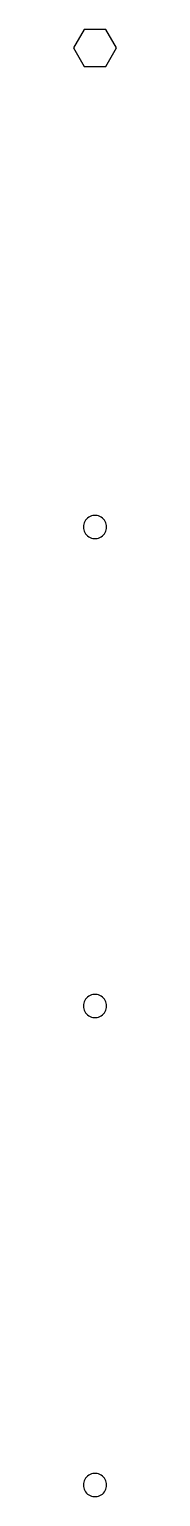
# Model space of a CAD drawing. Header units: metres. Extents: x -5 to 5, y -2 to 313.
import ezdxf

# ---------------------------------------------------------------- set-up
doc = ezdxf.new("R2010")
doc.units = ezdxf.units.M

msp = doc.modelspace()

# ---------------------------------------------------------------- linework, layer by layer
for p, q in [((-2.308, 312.998), (-4.616, 309)), ((2.308, 312.998), (-2.308, 312.998)), ((4.616, 309), (2.308, 312.998)), ((-4.616, 309), (-2.308, 305.002)), ((2.308, 305.002), (4.616, 309)), ((-2.308, 305.002), (2.308, 305.002)), ((-1.06444, 208.262), (-1.33955, 208.111)), ((-0.772537, 208.378), (-1.06444, 208.262)), ((-0.468445, 208.456), (-0.772537, 208.378)), ((-0.156967, 208.495), (-0.468445, 208.456)), ((0.156967, 208.495), (-0.156967, 208.495)), ((0.468445, 208.456), (0.156967, 208.495)), ((0.772537, 208.378), (0.468445, 208.456)), ((1.06444, 208.262), (0.772537, 208.378)), ((1.33955, 208.111), (1.06444, 208.262)), ((-2.48029, 206.313), (-2.5, 206)), ((-2.5, 206), (-2.48029, 205.687)), ((-2.42145, 206.622), (-2.48029, 206.313)), ((-2.48029, 205.687), (-2.42145, 205.378)), ((-2.32443, 206.92), (-2.42145, 206.622)), ((-2.42145, 205.378), (-2.32443, 205.08)), ((-2.19077, 207.204), (-2.32443, 206.92)), ((-2.32443, 205.08), (-2.19077, 204.796)), ((-2.02254, 207.469), (-2.19077, 207.204)), ((-1.82242, 207.711), (-2.02254, 207.469)), ((-1.59355, 207.926), (-1.82242, 207.711)), ((-1.33955, 208.111), (-1.59355, 207.926)), ((1.59355, 207.926), (1.33955, 208.111)), ((1.82242, 207.711), (1.59355, 207.926)), ((2.02254, 207.469), (1.82242, 207.711)), ((2.19077, 207.204), (2.02254, 207.469)), ((2.32443, 206.92), (2.19077, 207.204)), ((2.19077, 204.796), (2.32443, 205.08)), ((2.42145, 206.622), (2.32443, 206.92)), ((2.32443, 205.08), (2.42145, 205.378)), ((2.48029, 206.313), (2.42145, 206.622)), ((2.42145, 205.378), (2.48029, 205.687)), ((2.5, 206), (2.48029, 206.313)), ((2.48029, 205.687), (2.5, 206)), ((-2.19077, 204.796), (-2.02254, 204.531)), ((-2.02254, 204.531), (-1.82242, 204.289)), ((-1.82242, 204.289), (-1.59355, 204.074)), ((-1.59355, 204.074), (-1.33955, 203.889)), ((-1.33955, 203.889), (-1.06444, 203.738)), ((-1.06444, 203.738), (-0.772537, 203.622)), ((-0.772537, 203.622), (-0.468445, 203.544)), ((-0.468445, 203.544), (-0.156967, 203.505)), ((-0.156967, 203.505), (0.156967, 203.505)), ((0.156967, 203.505), (0.468445, 203.544)), ((0.468445, 203.544), (0.772537, 203.622)), ((0.772537, 203.622), (1.06444, 203.738)), ((1.06444, 203.738), (1.33955, 203.889)), ((1.33955, 203.889), (1.59355, 204.074)), ((1.59355, 204.074), (1.82242, 204.289)), ((1.82242, 204.289), (2.02254, 204.531)), ((2.02254, 204.531), (2.19077, 204.796)), ((-2.19077, 104.204), (-2.32443, 103.92)), ((-2.02254, 104.469), (-2.19077, 104.204)), ((-1.82242, 104.711), (-2.02254, 104.469)), ((-1.59355, 104.926), (-1.82242, 104.711)), ((-1.33955, 105.111), (-1.59355, 104.926)), ((-1.06444, 105.262), (-1.33955, 105.111)), ((-0.772537, 105.378), (-1.06444, 105.262)), ((-0.468445, 105.456), (-0.772537, 105.378)), ((-0.156967, 105.495), (-0.468445, 105.456)), ((0.156967, 105.495), (-0.156967, 105.495)), ((0.468445, 105.456), (0.156967, 105.495)), ((0.772537, 105.378), (0.468445, 105.456)), ((1.06444, 105.262), (0.772537, 105.378)), ((1.33955, 105.111), (1.06444, 105.262)), ((1.59355, 104.926), (1.33955, 105.111)), ((1.82242, 104.711), (1.59355, 104.926)), ((2.02254, 104.469), (1.82242, 104.711)), ((2.19077, 104.204), (2.02254, 104.469)), ((2.32443, 103.92), (2.19077, 104.204)), ((-2.48029, 103.313), (-2.5, 103)), ((-2.5, 103), (-2.48029, 102.687)), ((-2.42145, 103.622), (-2.48029, 103.313)), ((-2.48029, 102.687), (-2.42145, 102.378)), ((-2.32443, 103.92), (-2.42145, 103.622)), ((-2.42145, 102.378), (-2.32443, 102.08)), ((-2.32443, 102.08), (-2.19077, 101.796)), ((-2.19077, 101.796), (-2.02254, 101.531)), ((-2.02254, 101.531), (-1.82242, 101.289)), ((-1.82242, 101.289), (-1.59355, 101.074)), ((-1.59355, 101.074), (-1.33955, 100.889)), ((1.33955, 100.889), (1.59355, 101.074)), ((1.59355, 101.074), (1.82242, 101.289)), ((1.82242, 101.289), (2.02254, 101.531)), ((2.02254, 101.531), (2.19077, 101.796)), ((2.19077, 101.796), (2.32443, 102.08)), ((2.42145, 103.622), (2.32443, 103.92)), ((2.32443, 102.08), (2.42145, 102.378)), ((2.48029, 103.313), (2.42145, 103.622)), ((2.42145, 102.378), (2.48029, 102.687)), ((2.5, 103), (2.48029, 103.313)), ((2.48029, 102.687), (2.5, 103)), ((-1.33955, 100.889), (-1.06444, 100.738)), ((-1.06444, 100.738), (-0.772537, 100.622)), ((-0.772537, 100.622), (-0.468445, 100.544)), ((-0.468445, 100.544), (-0.156967, 100.505)), ((-0.156967, 100.505), (0.156967, 100.505)), ((0.156967, 100.505), (0.468445, 100.544)), ((0.468445, 100.544), (0.772537, 100.622)), ((0.772537, 100.622), (1.06444, 100.738)), ((1.06444, 100.738), (1.33955, 100.889)), ((-2.48029, 0.313324), (-2.5, 0)), ((-2.5, 0), (-2.48029, -0.313324)), ((-2.42145, 0.621719), (-2.48029, 0.313324)), ((-2.32443, 0.920303), (-2.42145, 0.621719)), ((-2.19077, 1.20438), (-2.32443, 0.920303)), ((-2.02254, 1.46945), (-2.19077, 1.20438)), ((-1.82242, 1.71136), (-2.02254, 1.46945)), ((-1.59355, 1.92627), (-1.82242, 1.71136)), ((-1.33955, 2.11081), (-1.59355, 1.92627)), ((-1.06444, 2.26205), (-1.33955, 2.11081)), ((-0.772537, 2.37764), (-1.06444, 2.26205)), ((-0.468445, 2.4557), (-0.772537, 2.37764)), ((-0.156967, 2.49506), (-0.468445, 2.4557)), ((0.156967, 2.49506), (-0.156967, 2.49506)), ((0.468445, 2.4557), (0.156967, 2.49506)), ((0.772537, 2.37764), (0.468445, 2.4557)), ((1.06444, 2.26205), (0.772537, 2.37764)), ((1.33955, 2.11081), (1.06444, 2.26205)), ((1.59355, 1.92627), (1.33955, 2.11081)), ((1.82242, 1.71136), (1.59355, 1.92627)), ((2.02254, 1.46945), (1.82242, 1.71136)), ((2.19077, 1.20438), (2.02254, 1.46945)), ((2.32443, 0.920303), (2.19077, 1.20438)), ((2.42145, 0.621719), (2.32443, 0.920303)), ((2.48029, 0.313324), (2.42145, 0.621719)), ((2.5, 0), (2.48029, 0.313324)), ((2.48029, -0.313324), (2.5, 0)), ((-2.48029, -0.313324), (-2.42145, -0.621719)), ((-2.42145, -0.621719), (-2.32443, -0.920303)), ((-2.32443, -0.920303), (-2.19077, -1.20438)), ((-2.19077, -1.20438), (-2.02254, -1.46945)), ((-2.02254, -1.46945), (-1.82242, -1.71136)), ((-1.82242, -1.71136), (-1.59355, -1.92627)), ((-1.59355, -1.92627), (-1.33955, -2.11081)), ((-1.33955, -2.11081), (-1.06444, -2.26205)), ((-1.06444, -2.26205), (-0.772537, -2.37764)), ((-0.772537, -2.37764), (-0.468445, -2.4557)), ((-0.468445, -2.4557), (-0.156967, -2.49506)), ((-0.156967, -2.49506), (0.156967, -2.49506)), ((0.156967, -2.49506), (0.468445, -2.4557)), ((0.468445, -2.4557), (0.772537, -2.37764)), ((0.772537, -2.37764), (1.06444, -2.26205)), ((1.06444, -2.26205), (1.33955, -2.11081)), ((1.33955, -2.11081), (1.59355, -1.92627)), ((1.59355, -1.92627), (1.82242, -1.71136)), ((1.82242, -1.71136), (2.02254, -1.46945)), ((2.02254, -1.46945), (2.19077, -1.20438)), ((2.19077, -1.20438), (2.32443, -0.920303)), ((2.32443, -0.920303), (2.42145, -0.621719)), ((2.42145, -0.621719), (2.48029, -0.313324))]:
    msp.add_line(p, q)

doc.saveas('drawing.dxf')
